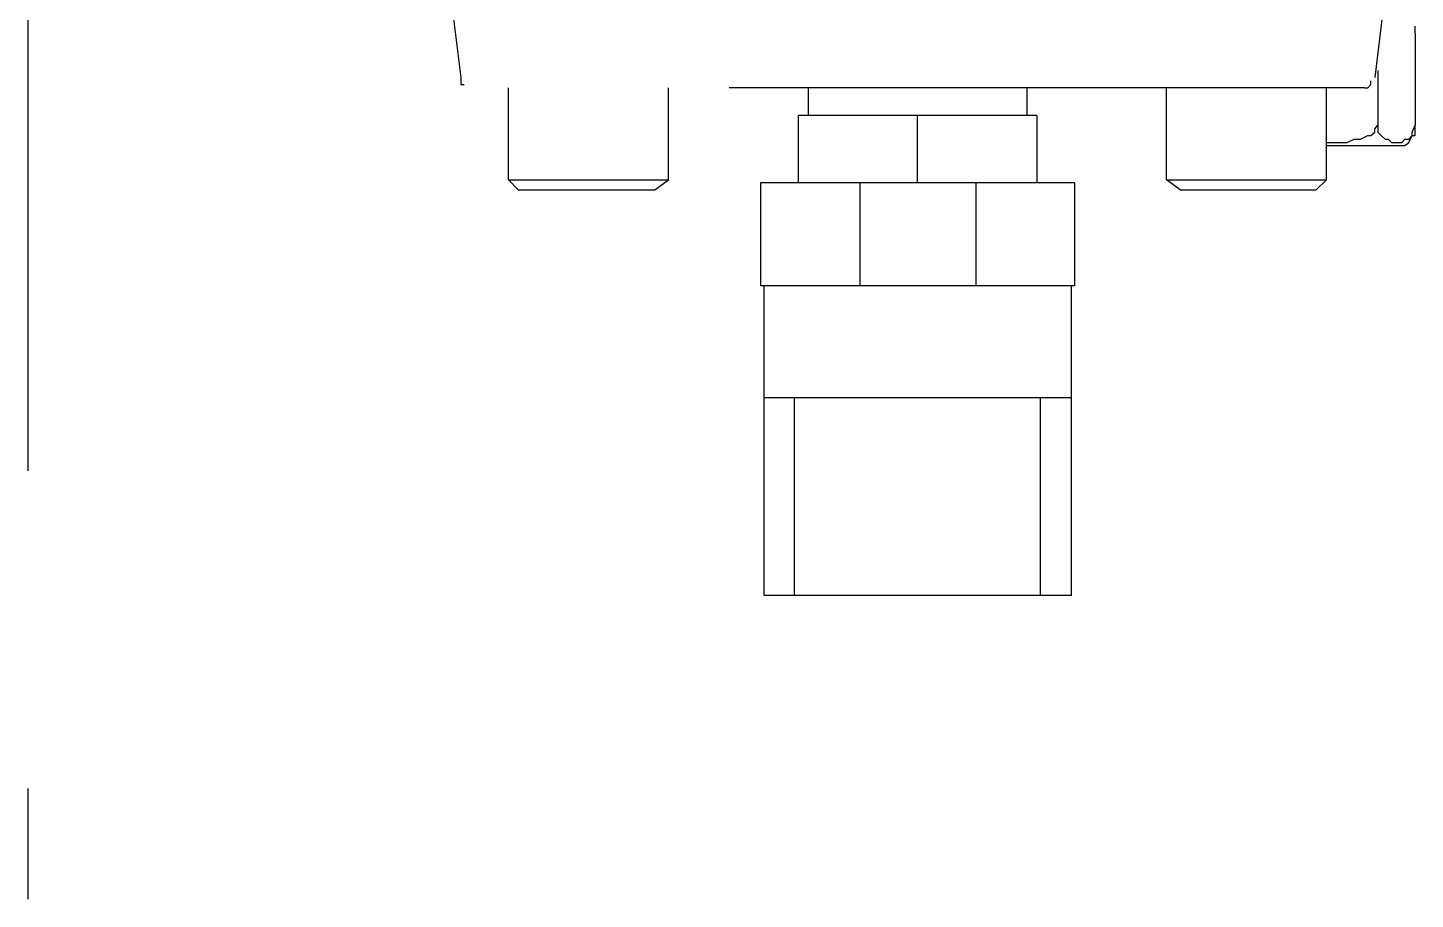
# Model space of a CAD drawing. Header units: inches. Extents: x -229 to 371, y -110 to 269.
# Drawn here: x 28.45 to 33.9, y 201.47 to 204.9 of the extents above; entities that cross this region are included whole.
import ezdxf

# ---------------------------------------------------------------- set-up
doc = ezdxf.new("R2010")
doc.units = ezdxf.units.IN
doc.header["$MEASUREMENT"] = 0
doc.linetypes.add('HIDDEN', pattern=[0.375, 0.25, -0.125])
doc.layers.get('0').update_dxf_attribs({"color": 10})

msp = doc.modelspace()

# ---------------------------------------------------------------- linework, layer by layer
at = {"color": 1, "linetype": 'HIDDEN', "ltscale": 10}
for p, q in [((28.44533, 213.15569), (28.44533, 201.46992)), ((30.09378, 205.14606), (30.1494, 204.70361)), ((33.79773, 205.14606), (33.74464, 204.70361)), ((33.90392, 204.89323), (33.90392, 204.90587)), ((33.90392, 204.87806), (33.90392, 204.89323)), ((33.90392, 204.87806), (33.90392, 204.51651)), ((30.1494, 204.70361), (30.1494, 204.69097)), ((33.75728, 204.73142), (33.75728, 204.51651)), ((30.1494, 204.69097), (30.1494, 204.6758)), ((30.1494, 204.6758), (30.1494, 204.6758)), ((30.1494, 204.6758), (30.16204, 204.6758)), ((30.16204, 204.6758), (30.16204, 204.6758)), ((30.16204, 204.6758), (30.16204, 204.6758)), ((33.70418, 204.66316), (30.17469, 204.66316)), ((30.3365, 204.30161), (30.3365, 204.66316)), ((30.96604, 204.30161), (30.96604, 204.66316)), ((31.51721, 204.55444), (31.51721, 204.66316)), ((32.37683, 204.55444), (32.37683, 204.66316)), ((32.92547, 204.30161), (32.92547, 204.66316)), ((33.55501, 204.30161), (33.55501, 204.66316)), ((33.70418, 204.66316), (33.70418, 204.66316)), ((33.70418, 204.66316), (33.71683, 204.66316)), ((33.71683, 204.66316), (33.72947, 204.6758)), ((33.72947, 204.6758), (33.72947, 204.69097)), ((33.72947, 204.69097), (33.72947, 204.69097)), ((33.72947, 204.6758), (33.72947, 204.6758)), ((32.41475, 204.55444), (31.47676, 204.55444)), ((31.47676, 204.55444), (31.47676, 204.28897)), ((31.94449, 204.55444), (31.94449, 204.28897)), ((32.41475, 204.55444), (32.41475, 204.28897)), ((33.72947, 204.47606), (33.74464, 204.4887)), ((33.74464, 204.50134), (33.75728, 204.51651)), ((33.74464, 204.4887), (33.74464, 204.50134)), ((33.75728, 204.51651), (33.75728, 204.50134)), ((33.75728, 204.50134), (33.75728, 204.4887)), ((33.75728, 204.4887), (33.76992, 204.47606)), ((33.89128, 204.4887), (33.90392, 204.51651)), ((33.89128, 204.47606), (33.89128, 204.4887)), ((33.90392, 204.51651), (33.90392, 204.51651)), ((33.90392, 204.50134), (33.90392, 204.51651)), ((33.90392, 204.4887), (33.90392, 204.50134)), ((33.90392, 204.50134), (33.90392, 204.50134)), ((33.90392, 204.47606), (33.90392, 204.4887)), ((33.55501, 204.44825), (33.55501, 204.44825)), ((33.55501, 204.44825), (33.58283, 204.44825)), ((33.55501, 204.43561), (33.82554, 204.43561)), ((33.58283, 204.44825), (33.60811, 204.44825)), ((33.60811, 204.44825), (33.63592, 204.44825)), ((33.63592, 204.44825), (33.66373, 204.46089)), ((33.66373, 204.46089), (33.68901, 204.46089)), ((33.68901, 204.46089), (33.71683, 204.47606)), ((33.71683, 204.47606), (33.72947, 204.47606)), ((33.76992, 204.47606), (33.76992, 204.47606)), ((33.76992, 204.47606), (33.78509, 204.46089)), ((33.78509, 204.46089), (33.79773, 204.46089)), ((33.79773, 204.46089), (33.81037, 204.44825)), ((33.81037, 204.44825), (33.82554, 204.44825)), ((33.82554, 204.44825), (33.83818, 204.44825)), ((33.82554, 204.43561), (33.83818, 204.43561)), ((33.83818, 204.44825), (33.85082, 204.44825)), ((33.83818, 204.43561), (33.86347, 204.43561)), ((33.85082, 204.44825), (33.86347, 204.46089)), ((33.86347, 204.46089), (33.87864, 204.46089)), ((33.86347, 204.43561), (33.87864, 204.44825)), ((33.87864, 204.44825), (33.89128, 204.47606)), ((33.87864, 204.46089), (33.89128, 204.47606)), ((33.89128, 204.47606), (33.90392, 204.47606)), ((30.3365, 204.30161), (30.96604, 204.30161)), ((30.37442, 204.26116), (30.3365, 204.30161)), ((30.37442, 204.26116), (30.91295, 204.26116)), ((30.91295, 204.26116), (30.96604, 204.30161)), ((32.56392, 204.28897), (31.32759, 204.28897)), ((31.32759, 204.28897), (31.32759, 203.88444)), ((31.71947, 204.28897), (31.71947, 203.88444)), ((32.17457, 204.28897), (32.17457, 203.88444)), ((32.56392, 204.28897), (32.56392, 203.88444)), ((32.92547, 204.30161), (33.55501, 204.30161)), ((32.97856, 204.26116), (32.92547, 204.30161)), ((32.97856, 204.26116), (33.51456, 204.26116)), ((33.51456, 204.26116), (33.55501, 204.30161)), ((32.56392, 203.88444), (31.32759, 203.88444)), ((31.34276, 202.6658), (31.34276, 203.88444)), ((32.55128, 202.6658), (32.55128, 203.88444)), ((31.34276, 203.44452), (32.55128, 203.44452)), ((31.46159, 202.6658), (31.46159, 203.44452)), ((32.42992, 202.6658), (32.42992, 203.44452)), ((32.55128, 202.6658), (31.34276, 202.6658))]:
    msp.add_line(p, q, dxfattribs=at)

doc.saveas('drawing.dxf')
